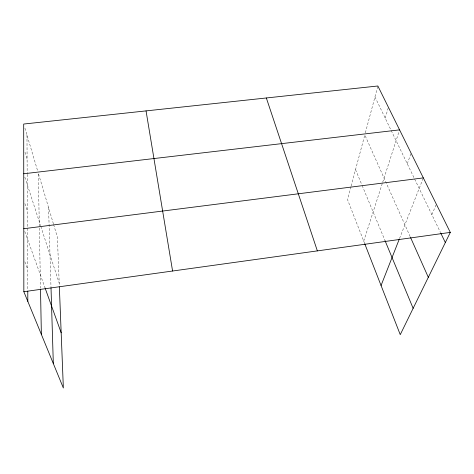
<?xml version="1.0" encoding="UTF-8"?>
<svg xmlns="http://www.w3.org/2000/svg" width="474" height="474" viewBox="0 0 474 474"><rect width="100%" height="100%" fill="white"/><g stroke="black" fill="none" stroke-linecap="round" stroke-linejoin="round"><path stroke-width="0.36" stroke-dasharray="2.37 1.78" d="M350.967 186.786L347.531 199.655L364.779 243.82M351.157 186.069L364.808 134.93L410.283 236.882M365.371 132.821L377.873 85.99M385.214 118.15L388.402 107.278M363.724 241.112L382.482 182.899M382.708 182.206L399.57 129.864M407.296 163.838L411.088 153.143M399.546 238.452L423.335 177.898M431.844 214.639L436.376 204.264M374.952 96.915L440.518 232.586M355.547 169.627L361.899 184.919M362.177 185.589L385.107 240.828M24.844 261.772L27.664 269.155M24.778 231.466L45.16 288.21M24.891 203.63L27.362 210.906M24.832 177.122L40.58 225.719M40.8 226.412L59.214 283.239M24.986 152.195L27.101 159.009M24.926 128.164L37.683 171.013M53.408 223.847L38.311 173.129L40.497 288.263M53.615 224.552L57.395 237.255L59.303 285.437M48.573 207.612L50.991 287.037M26.977 135.043L27.172 173.585M27.178 174.314L27.77 290.414"/><path stroke-width="0.71" d="M381.06 285.502L399.28 239.133M59.357 286.894L63.356 388.01L23.842 291.7L23.7 124.04L377.873 85.99L450.3 232.408L400.252 334.656L364.779 243.82M23.842 291.7L450.3 232.408M23.789 228.705L423.335 177.898M23.741 173.757L399.57 129.864M440.838 233.249L445.335 242.552M410.579 237.551L428.318 277.32M385.107 240.828L413.138 308.337M45.16 288.21L61.176 332.789M266.341 97.97L317.355 250.894M146.045 110.892L172.583 271.021M51.014 287.765L53.319 363.54M40.521 289.715L41.368 334.419M27.776 291.143L27.824 301.405"/></g></svg>
